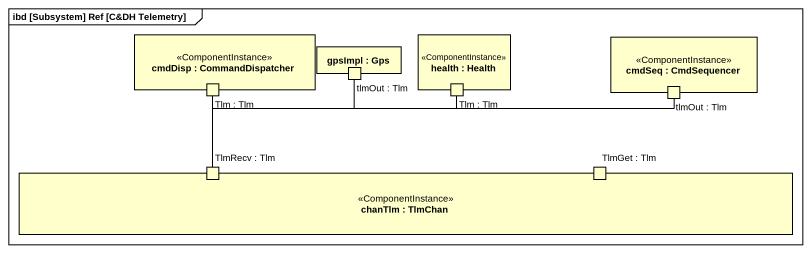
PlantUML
@startuml
mainframe ibd [Subsystem] Ref [C&DH Telemetry]
rectangle "cmdDisp : CommandDispatcher" as cmdDisp <<ComponentInstance>> #FFFFCC {
  port "Tlm : Tlm" as Tlm_Tlm #FFFFCC
}
rectangle "gpsImpl : Gps" as gpsImpl #FFFFCC {
  port "tlmOut : Tlm" as tlmOut_Tlm #FFFFCC
}
rectangle "health : Health" as health <<ComponentInstance>> #FFFFCC {
  port "Tlm : Tlm" as Tlm_Tlm_2 #FFFFCC
}
rectangle "cmdSeq : CmdSequencer" as cmdSeq <<ComponentInstance>> #FFFFCC {
  port "tlmOut : Tlm" as tlmOut_Tlm_2 #FFFFCC
}
rectangle "chanTlm : TlmChan" as chanTlm <<ComponentInstance>> #FFFFCC {
  port "TlmRecv : Tlm" as TlmRecv_Tlm #FFFFCC
  port "TlmGet : Tlm" as TlmGet_Tlm #FFFFCC
}
Tlm_Tlm -- TlmRecv_Tlm
tlmOut_Tlm -- TlmRecv_Tlm
Tlm_Tlm_2 -left- TlmRecv_Tlm
tlmOut_Tlm_2 -left- TlmRecv_Tlm
@enduml
